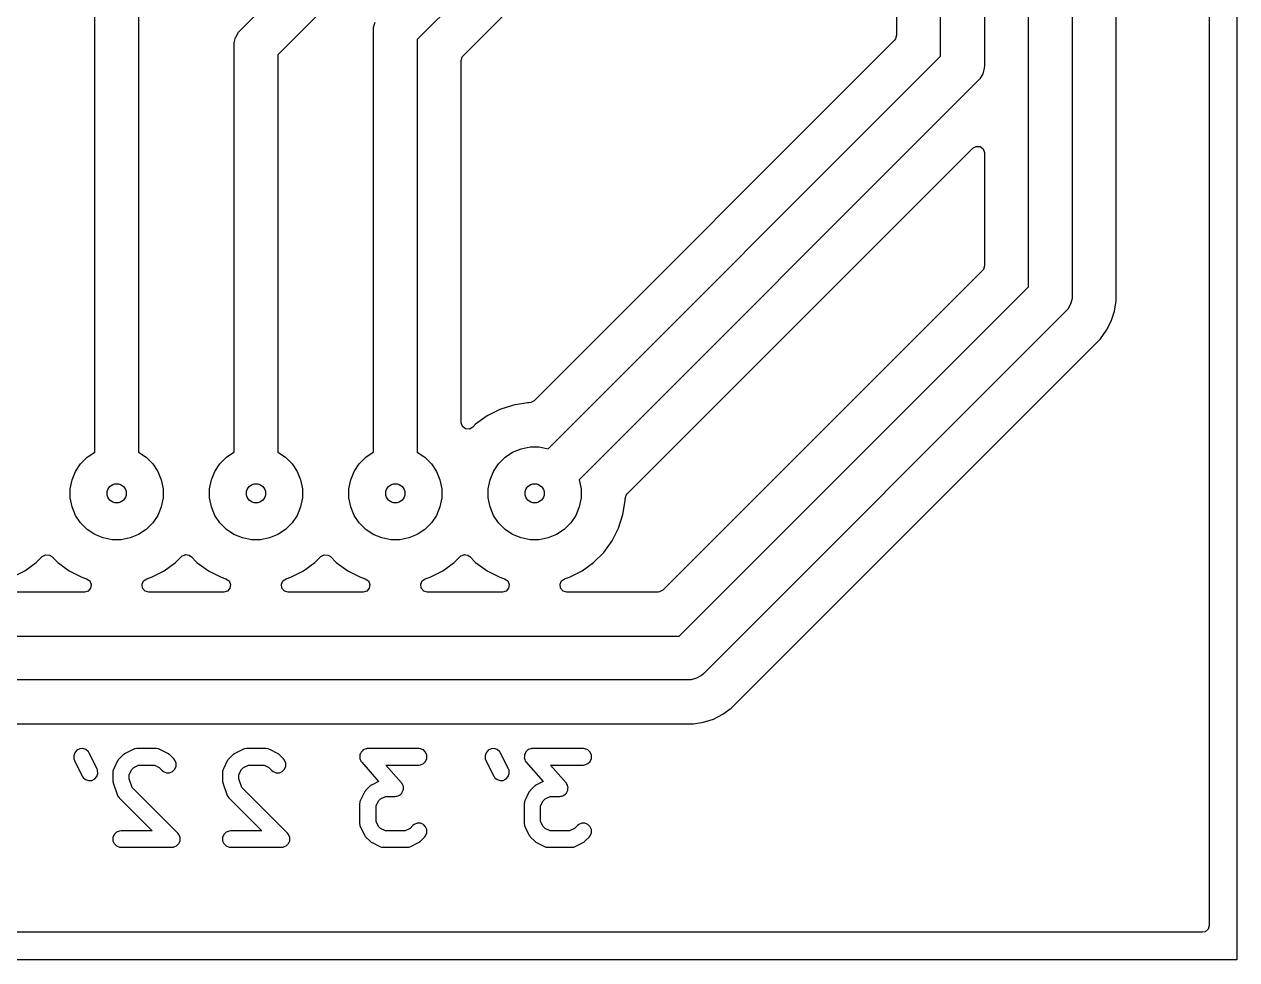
# Model space of a CAD drawing. Extents: x 194.5 to 243.5, y -106.5 to -66.5.
# Drawn here: x 221.4 to 243.5, y -106.5 to -89.45 of the extents above; entities that cross this region are included whole.
import ezdxf

# ---------------------------------------------------------------- set-up
doc = ezdxf.new("R2010")
doc.units = 0
doc.layers.add('BLACK', color=7, linetype='CONTINUOUS')

msp = doc.modelspace()

# ---------------------------------------------------------------- linework, layer by layer
at = {"layer": 'BLACK', "linetype": 'CONTINUOUS'}
for p, q in [((243.5, -66.5), (243.5, -106.5)), ((242.9995, -67.1245), (242.9995, -105.8755)), ((241.3015, -94.493486), (241.3015, -70.242357)), ((239.701, -94.233314), (239.701, -70.50253)), ((240.501, -70.336844), (240.501, -94.399)), ((238.9, -71), (238.9, -90.2)), ((238.1, -90.034314), (238.1, -71.379)), ((237.2995, -74.447192), (237.2995, -89.651374)), ((225.337157, -89.556107), (230.1, -84.793264)), ((233.322843, -84.965949), (228.56, -89.728792)), ((230.782843, -85.241793), (226.02, -90.004636)), ((222.68, -97.250082), (222.68, -87.29895)), ((223.48, -87.464636), (223.48, -97.250082)), ((229.396819, -90.024051), (231.660976, -87.759894)), ((227.76, -89.563106), (227.763422, -89.510896)), ((227.763422, -89.510896), (227.774541, -89.469398)), ((227.774541, -89.469398), (227.790448, -89.410032)), ((225.223422, -89.78674), (225.249159, -89.690686)), ((225.249159, -89.690686), (225.250448, -89.685876)), ((225.250448, -89.685876), (225.302659, -89.595445)), ((225.302659, -89.595445), (225.337157, -89.556107)), ((227.76, -97.250082), (227.76, -89.563106)), ((228.56, -89.728792), (228.56, -97.250082)), ((237.263181, -89.739055), (230.689055, -96.313181)), ((237.279815, -89.718413), (237.263181, -89.739055)), ((237.2995, -89.651374), (237.279815, -89.718413)), ((225.22, -89.83895), (225.223422, -89.78674)), ((225.22, -97.250082), (225.22, -89.83895)), ((226.02, -90.004636), (226.02, -97.250082)), ((229.3605, -90.111732), (229.380185, -90.044693)), ((229.3605, -96.705978), (229.3605, -90.111732)), ((229.380185, -90.044693), (229.396819, -90.024051)), ((230.947428, -97.186885), (238.1, -90.034314)), ((238.869552, -90.353074), (238.817341, -90.443505)), ((238.896578, -90.25221), (238.869552, -90.353074)), ((238.9, -90.2), (238.896578, -90.25221)), ((238.782843, -90.482843), (231.513114, -97.752571)), ((238.817341, -90.443505), (238.782843, -90.482843)), ((232.386819, -98.010944), (238.688819, -91.708944)), ((238.688819, -91.708944), (238.750142, -91.675459)), ((238.750142, -91.675459), (238.819834, -91.680443)), ((238.819834, -91.680443), (238.875767, -91.722315)), ((238.875767, -91.722315), (238.900184, -91.787779)), ((238.900184, -91.787779), (238.9005, -91.796625)), ((238.9005, -91.796625), (238.9005, -93.850374)), ((238.864181, -93.938055), (233.039055, -99.763181)), ((238.880815, -93.917413), (238.864181, -93.938055)), ((238.9005, -93.850374), (238.880815, -93.917413)), ((233.334314, -100.6), (239.701, -94.233314)), ((240.470552, -94.552074), (240.418341, -94.642505)), ((240.497578, -94.45121), (240.470552, -94.552074)), ((240.501, -94.399), (240.497578, -94.45121)), ((241.27194, -94.680118), (241.3015, -94.493486)), ((240.383843, -94.681843), (233.782843, -101.282843)), ((240.418341, -94.642505), (240.383843, -94.681843)), ((241.213547, -94.859832), (241.27194, -94.680118)), ((241.01669, -95.181073), (241.12776, -95.028199)), ((241.12776, -95.028199), (241.213547, -94.859832)), ((234.282074, -101.91569), (241.01669, -95.181073)), ((230.570098, -96.3495), (230.313506, -96.39014)), ((230.601374, -96.3495), (230.570098, -96.3495)), ((230.627732, -96.346666), (230.601374, -96.3495)), ((230.689055, -96.313181), (230.627732, -96.346666)), ((229.834945, -96.588368), (229.624774, -96.741066)), ((230.066423, -96.470422), (229.834945, -96.588368)), ((230.313506, -96.39014), (230.066423, -96.470422)), ((229.360816, -96.714824), (229.3605, -96.705978)), ((229.385233, -96.780288), (229.360816, -96.714824)), ((229.441166, -96.82216), (229.385233, -96.780288)), ((229.572181, -96.793659), (229.510858, -96.827144)), ((229.624768, -96.741071), (229.572181, -96.793659)), ((229.624774, -96.741066), (229.624768, -96.741071)), ((229.510858, -96.827144), (229.441166, -96.82216)), ((222.540766, -97.342941), (222.679313, -97.250367)), ((222.679313, -97.250367), (222.68, -97.250082)), ((223.48, -97.250082), (223.480687, -97.250367)), ((223.480687, -97.250367), (223.619234, -97.342941)), ((225.080766, -97.342941), (225.219313, -97.250367)), ((225.219313, -97.250367), (225.22, -97.250082)), ((226.02, -97.250082), (226.020687, -97.250367)), ((226.020687, -97.250367), (226.159234, -97.342941)), ((227.620766, -97.342941), (227.759313, -97.250367)), ((227.759313, -97.250367), (227.76, -97.250082)), ((228.56, -97.250082), (228.560687, -97.250367)), ((228.560687, -97.250367), (228.699234, -97.342941)), ((230.160766, -97.342941), (230.299313, -97.250367)), ((230.299313, -97.250367), (230.453258, -97.186601)), ((230.453258, -97.186601), (230.616685, -97.154093)), ((230.616685, -97.154093), (230.783315, -97.154093)), ((230.783315, -97.154093), (230.946742, -97.186601)), ((230.946742, -97.186601), (230.947428, -97.186885)), ((222.330367, -97.599313), (222.422941, -97.460766)), ((222.422941, -97.460766), (222.540766, -97.342941)), ((223.619234, -97.342941), (223.737059, -97.460766)), ((223.737059, -97.460766), (223.829633, -97.599313)), ((224.870367, -97.599313), (224.962941, -97.460766)), ((224.962941, -97.460766), (225.080766, -97.342941)), ((226.159234, -97.342941), (226.277059, -97.460766)), ((226.277059, -97.460766), (226.369633, -97.599313)), ((227.410367, -97.599313), (227.502941, -97.460766)), ((227.502941, -97.460766), (227.620766, -97.342941)), ((228.699234, -97.342941), (228.817059, -97.460766)), ((228.817059, -97.460766), (228.909633, -97.599313)), ((229.950367, -97.599313), (230.042941, -97.460766)), ((230.042941, -97.460766), (230.160766, -97.342941)), ((222.266601, -97.753258), (222.330367, -97.599313)), ((223.829633, -97.599313), (223.893399, -97.753258)), ((224.806601, -97.753258), (224.870367, -97.599313)), ((226.369633, -97.599313), (226.433399, -97.753258)), ((227.346601, -97.753258), (227.410367, -97.599313)), ((228.909633, -97.599313), (228.973399, -97.753258)), ((229.886601, -97.753258), (229.950367, -97.599313)), ((222.234093, -97.916685), (222.266601, -97.753258)), ((222.234093, -98.083315), (222.234093, -97.916685)), ((223.893399, -97.753258), (223.925907, -97.916685)), ((223.925907, -97.916685), (223.925907, -98.083315)), ((224.774093, -97.916685), (224.806601, -97.753258)), ((224.774093, -98.083315), (224.774093, -97.916685)), ((226.433399, -97.753258), (226.465907, -97.916685)), ((226.465907, -97.916685), (226.465907, -98.083315)), ((227.314093, -97.916685), (227.346601, -97.753258)), ((227.314093, -98.083315), (227.314093, -97.916685)), ((228.973399, -97.753258), (229.005907, -97.916685)), ((229.005907, -97.916685), (229.005907, -98.083315)), ((229.854093, -97.916685), (229.886601, -97.753258)), ((229.854093, -98.083315), (229.854093, -97.916685)), ((231.513114, -97.752571), (231.513399, -97.753258)), ((231.513399, -97.753258), (231.545907, -97.916685)), ((231.545907, -97.916685), (231.545907, -98.083315)), ((222.266601, -98.246742), (222.234093, -98.083315)), ((223.925907, -98.083315), (223.893399, -98.246742)), ((224.806601, -98.246742), (224.774093, -98.083315)), ((226.465907, -98.083315), (226.433399, -98.246742)), ((227.346601, -98.246742), (227.314093, -98.083315)), ((229.005907, -98.083315), (228.973399, -98.246742)), ((229.886601, -98.246742), (229.854093, -98.083315)), ((231.545907, -98.083315), (231.513399, -98.246742)), ((232.332539, -98.243298), (232.3505, -98.129902)), ((232.3505, -98.098625), (232.370185, -98.031586)), ((232.3505, -98.129902), (232.3505, -98.098625)), ((232.370185, -98.031586), (232.386819, -98.010944)), ((222.330367, -98.400687), (222.266601, -98.246742)), ((223.893399, -98.246742), (223.829633, -98.400687)), ((224.870367, -98.400687), (224.806601, -98.246742)), ((226.433399, -98.246742), (226.369633, -98.400687)), ((227.410367, -98.400687), (227.346601, -98.246742)), ((228.973399, -98.246742), (228.909633, -98.400687)), ((229.950367, -98.400687), (229.886601, -98.246742)), ((231.513399, -98.246742), (231.449633, -98.400687)), ((232.30986, -98.386493), (232.332539, -98.243298)), ((222.422941, -98.539234), (222.330367, -98.400687)), ((222.540766, -98.657059), (222.422941, -98.539234)), ((223.737059, -98.539234), (223.619234, -98.657059)), ((223.829633, -98.400687), (223.737059, -98.539234)), ((224.962941, -98.539234), (224.870367, -98.400687)), ((225.080766, -98.657059), (224.962941, -98.539234)), ((226.277059, -98.539234), (226.159234, -98.657059)), ((226.369633, -98.400687), (226.277059, -98.539234)), ((227.502941, -98.539234), (227.410367, -98.400687)), ((227.620766, -98.657059), (227.502941, -98.539234)), ((228.817059, -98.539234), (228.699234, -98.657059)), ((228.909633, -98.400687), (228.817059, -98.539234)), ((230.042941, -98.539234), (229.950367, -98.400687)), ((230.160766, -98.657059), (230.042941, -98.539234)), ((231.357059, -98.539234), (231.239234, -98.657059)), ((231.449633, -98.400687), (231.357059, -98.539234)), ((232.229579, -98.633572), (232.30986, -98.386493)), ((222.679313, -98.749633), (222.540766, -98.657059)), ((222.833258, -98.813399), (222.679313, -98.749633)), ((223.480687, -98.749633), (223.326742, -98.813399)), ((223.619234, -98.657059), (223.480687, -98.749633)), ((225.219313, -98.749633), (225.080766, -98.657059)), ((225.373258, -98.813399), (225.219313, -98.749633)), ((226.020687, -98.749633), (225.866742, -98.813399)), ((226.159234, -98.657059), (226.020687, -98.749633)), ((227.759313, -98.749633), (227.620766, -98.657059)), ((227.913258, -98.813399), (227.759313, -98.749633)), ((228.560687, -98.749633), (228.406742, -98.813399)), ((228.699234, -98.657059), (228.560687, -98.749633)), ((230.299313, -98.749633), (230.160766, -98.657059)), ((230.453258, -98.813399), (230.299313, -98.749633)), ((231.100687, -98.749633), (230.946742, -98.813399)), ((231.239234, -98.657059), (231.100687, -98.749633)), ((232.111634, -98.865051), (232.229579, -98.633572)), ((222.996685, -98.845907), (222.833258, -98.813399)), ((223.163315, -98.845907), (222.996685, -98.845907)), ((223.326742, -98.813399), (223.163315, -98.845907)), ((225.536685, -98.845907), (225.373258, -98.813399)), ((225.703315, -98.845907), (225.536685, -98.845907)), ((225.866742, -98.813399), (225.703315, -98.845907)), ((228.076685, -98.845907), (227.913258, -98.813399)), ((228.243315, -98.845907), (228.076685, -98.845907)), ((228.406742, -98.813399), (228.243315, -98.845907)), ((230.616685, -98.845907), (230.453258, -98.813399)), ((230.783315, -98.845907), (230.616685, -98.845907)), ((230.946742, -98.813399), (230.783315, -98.845907)), ((231.958931, -99.075229), (232.111634, -98.865051)), ((221.615229, -99.258931), (221.722319, -99.151841)), ((221.722319, -99.151841), (221.783642, -99.118356)), ((221.783642, -99.118356), (221.853334, -99.12334)), ((221.853334, -99.12334), (221.897681, -99.151841)), ((221.897681, -99.151841), (222.004771, -99.258931)), ((224.155229, -99.258931), (224.262319, -99.151841)), ((224.262319, -99.151841), (224.270264, -99.147502)), ((224.270264, -99.147502), (224.27569, -99.140255)), ((224.27569, -99.140255), (224.300449, -99.13102)), ((224.300449, -99.13102), (224.323642, -99.118356)), ((224.323642, -99.118356), (224.332671, -99.119001)), ((224.332671, -99.119001), (224.341154, -99.115838)), ((224.341154, -99.115838), (224.366974, -99.121454)), ((224.366974, -99.121454), (224.393334, -99.12334)), ((224.393334, -99.12334), (224.402387, -99.129158)), ((224.402387, -99.129158), (224.409427, -99.13069)), ((224.409427, -99.13069), (224.437681, -99.151841)), ((224.437681, -99.151841), (224.544771, -99.258931)), ((226.695229, -99.258931), (226.802319, -99.151841)), ((226.802319, -99.151841), (226.863642, -99.118356)), ((226.863642, -99.118356), (226.933334, -99.12334)), ((226.933334, -99.12334), (226.977681, -99.151841)), ((226.977681, -99.151841), (227.084771, -99.258931)), ((229.235229, -99.258931), (229.342319, -99.151841)), ((229.342319, -99.151841), (229.350264, -99.147502)), ((229.350264, -99.147502), (229.35569, -99.140255)), ((229.35569, -99.140255), (229.380449, -99.13102)), ((229.380449, -99.13102), (229.403642, -99.118356)), ((229.403642, -99.118356), (229.412671, -99.119001)), ((229.412671, -99.119001), (229.421154, -99.115838)), ((229.421154, -99.115838), (229.446974, -99.121454)), ((229.446974, -99.121454), (229.473334, -99.12334)), ((229.473334, -99.12334), (229.482387, -99.129158)), ((229.482387, -99.129158), (229.489427, -99.13069)), ((229.489427, -99.13069), (229.517681, -99.151841)), ((229.517681, -99.151841), (229.624771, -99.258931)), ((231.775229, -99.258931), (231.958931, -99.075229)), ((221.173572, -99.529579), (221.405051, -99.411634)), ((221.405051, -99.411634), (221.615229, -99.258931)), ((222.004771, -99.258931), (222.214949, -99.411634)), ((222.214949, -99.411634), (222.348761, -99.479815)), ((223.713572, -99.529579), (223.945051, -99.411634)), ((223.945051, -99.411634), (224.155229, -99.258931)), ((224.544771, -99.258931), (224.754949, -99.411634)), ((224.754949, -99.411634), (224.888761, -99.479815)), ((226.253572, -99.529579), (226.485051, -99.411634)), ((226.485051, -99.411634), (226.695229, -99.258931)), ((227.084771, -99.258931), (227.294949, -99.411634)), ((227.294949, -99.411634), (227.428761, -99.479815)), ((228.793572, -99.529579), (229.025051, -99.411634)), ((229.025051, -99.411634), (229.235229, -99.258931)), ((229.624771, -99.258931), (229.834949, -99.411634)), ((229.834949, -99.411634), (229.968761, -99.479815)), ((231.333572, -99.529579), (231.565051, -99.411634)), ((231.565051, -99.411634), (231.775229, -99.258931)), ((222.348761, -99.479815), (222.446423, -99.529577)), ((222.446423, -99.529577), (222.446425, -99.529577)), ((222.446425, -99.529577), (222.446428, -99.529579)), ((222.446428, -99.529579), (222.532573, -99.557569)), ((222.532573, -99.557569), (222.590248, -99.597007)), ((222.590248, -99.597007), (222.617446, -99.661366)), ((222.617446, -99.661366), (222.605531, -99.730212)), ((223.543008, -99.657853), (223.572033, -99.594297)), ((223.552952, -99.727011), (223.543008, -99.657853)), ((223.572033, -99.594297), (223.627426, -99.557569)), ((223.627426, -99.557569), (223.713572, -99.529579)), ((224.888761, -99.479815), (224.986423, -99.529577)), ((224.986423, -99.529577), (224.986425, -99.529577)), ((224.986425, -99.529577), (224.986428, -99.529579)), ((224.986428, -99.529579), (225.072573, -99.557569)), ((225.072573, -99.557569), (225.130248, -99.597007)), ((225.130248, -99.597007), (225.157446, -99.661366)), ((225.157446, -99.661366), (225.145531, -99.730212)), ((226.083008, -99.657853), (226.112033, -99.594297)), ((226.092952, -99.727011), (226.083008, -99.657853)), ((226.112033, -99.594297), (226.167426, -99.557569)), ((226.167426, -99.557569), (226.253572, -99.529579)), ((227.428761, -99.479815), (227.526423, -99.529577)), ((227.526423, -99.529577), (227.526425, -99.529577)), ((227.526425, -99.529577), (227.526428, -99.529579)), ((227.526428, -99.529579), (227.612573, -99.557569)), ((227.612573, -99.557569), (227.670248, -99.597007)), ((227.670248, -99.597007), (227.697446, -99.661366)), ((227.697446, -99.661366), (227.685531, -99.730212)), ((228.623008, -99.657853), (228.652033, -99.594297)), ((228.632952, -99.727011), (228.623008, -99.657853)), ((228.652033, -99.594297), (228.707426, -99.557569)), ((228.707426, -99.557569), (228.793572, -99.529579)), ((229.968761, -99.479815), (230.066423, -99.529577)), ((230.066423, -99.529577), (230.066425, -99.529577)), ((230.066425, -99.529577), (230.066428, -99.529579)), ((230.066428, -99.529579), (230.152573, -99.557569)), ((230.152573, -99.557569), (230.210248, -99.597007)), ((230.210248, -99.597007), (230.237446, -99.661366)), ((230.237446, -99.661366), (230.225531, -99.730212)), ((231.163008, -99.657853), (231.192033, -99.594297)), ((231.172952, -99.727011), (231.163008, -99.657853)), ((231.192033, -99.594297), (231.247426, -99.557569)), ((231.247426, -99.557569), (231.333572, -99.529579)), ((222.494254, -99.7995), (221.125746, -99.7995)), ((222.558287, -99.781688), (222.494254, -99.7995)), ((222.605531, -99.730212), (222.558287, -99.781688)), ((223.598707, -99.779815), (223.552952, -99.727011)), ((223.665746, -99.7995), (223.598707, -99.779815)), ((225.034254, -99.7995), (223.665746, -99.7995)), ((225.098287, -99.781688), (225.034254, -99.7995)), ((225.145531, -99.730212), (225.098287, -99.781688)), ((226.138707, -99.779815), (226.092952, -99.727011)), ((226.205746, -99.7995), (226.138707, -99.779815)), ((227.574254, -99.7995), (226.205746, -99.7995)), ((227.638287, -99.781688), (227.574254, -99.7995)), ((227.685531, -99.730212), (227.638287, -99.781688)), ((228.678707, -99.779815), (228.632952, -99.727011)), ((228.745746, -99.7995), (228.678707, -99.779815)), ((230.114254, -99.7995), (228.745746, -99.7995)), ((230.178287, -99.781688), (230.114254, -99.7995)), ((230.225531, -99.730212), (230.178287, -99.781688)), ((231.218707, -99.779815), (231.172952, -99.727011)), ((231.285746, -99.7995), (231.218707, -99.779815)), ((232.951374, -99.7995), (231.285746, -99.7995)), ((232.977732, -99.796666), (232.951374, -99.7995)), ((233.039055, -99.763181), (232.977732, -99.796666)), ((219.963604, -100.6), (233.334314, -100.6)), ((233.5, -101.4), (219.797919, -101.4)), ((233.55221, -101.396578), (233.5, -101.4)), ((233.653074, -101.369552), (233.55221, -101.396578)), ((233.743505, -101.317341), (233.653074, -101.369552)), ((233.782843, -101.282843), (233.743505, -101.317341)), ((233.781118, -102.17094), (233.960832, -102.112547)), ((233.960832, -102.112547), (234.129199, -102.02676)), ((234.129199, -102.02676), (234.282074, -101.91569)), ((219.703438, -102.2005), (233.594486, -102.2005)), ((233.594486, -102.2005), (233.781118, -102.17094)), ((222.315175, -102.726544), (222.296667, -102.782066)), ((222.296667, -102.782066), (222.300815, -102.840447)), ((222.353521, -102.682329), (222.315175, -102.726544)), ((222.40587, -102.656154), (222.353521, -102.682329)), ((222.464251, -102.652006), (222.40587, -102.656154)), ((222.519773, -102.670514), (222.464251, -102.652006)), ((222.563988, -102.70886), (222.519773, -102.670514)), ((222.579653, -102.733746), (222.563988, -102.70886)), ((222.72251, -103.01946), (222.579653, -102.733746)), ((223.196567, -102.76619), (223.125138, -102.837618)), ((223.208067, -102.756751), (223.196567, -102.76619)), ((223.210664, -102.753758), (223.208067, -102.756751)), ((223.215176, -102.750917), (223.210664, -102.753758)), ((223.219297, -102.747536), (223.215176, -102.750917)), ((223.222956, -102.74602), (223.219297, -102.747536)), ((223.23555, -102.738093), (223.222956, -102.74602)), ((223.378406, -102.666664), (223.23555, -102.738093)), ((223.40587, -102.656155), (223.378406, -102.666664)), ((223.411244, -102.655773), (223.40587, -102.656155)), ((223.416225, -102.65371), (223.411244, -102.655773)), ((223.445489, -102.650828), (223.416225, -102.65371)), ((223.802632, -102.650828), (223.445489, -102.650828)), ((223.831896, -102.65371), (223.802632, -102.650828)), ((223.836876, -102.655773), (223.831896, -102.65371)), ((223.842251, -102.656155), (223.836876, -102.655773)), ((223.869714, -102.666664), (223.842251, -102.656155)), ((224.012571, -102.738093), (223.869714, -102.666664)), ((224.025164, -102.74602), (224.012571, -102.738093)), ((224.028824, -102.747536), (224.025164, -102.74602)), ((224.032943, -102.750917), (224.028824, -102.747536)), ((224.037457, -102.753758), (224.032943, -102.750917)), ((224.040053, -102.756751), (224.037457, -102.753758)), ((224.051555, -102.766191), (224.040053, -102.756751)), ((224.122983, -102.837619), (224.051555, -102.766191)), ((225.196567, -102.76619), (225.125138, -102.837618)), ((225.208067, -102.756751), (225.196567, -102.76619)), ((225.210664, -102.753758), (225.208067, -102.756751)), ((225.215176, -102.750917), (225.210664, -102.753758)), ((225.219297, -102.747536), (225.215176, -102.750917)), ((225.222956, -102.74602), (225.219297, -102.747536)), ((225.23555, -102.738093), (225.222956, -102.74602)), ((225.378406, -102.666664), (225.23555, -102.738093)), ((225.40587, -102.656155), (225.378406, -102.666664)), ((225.411244, -102.655773), (225.40587, -102.656155)), ((225.416225, -102.65371), (225.411244, -102.655773)), ((225.445489, -102.650828), (225.416225, -102.65371)), ((225.802632, -102.650828), (225.445489, -102.650828)), ((225.831896, -102.65371), (225.802632, -102.650828)), ((225.836876, -102.655773), (225.831896, -102.65371)), ((225.842251, -102.656155), (225.836876, -102.655773)), ((225.869714, -102.666664), (225.842251, -102.656155)), ((226.012571, -102.738093), (225.869714, -102.666664)), ((226.025164, -102.74602), (226.012571, -102.738093)), ((226.028824, -102.747536), (226.025164, -102.74602)), ((226.032943, -102.750917), (226.028824, -102.747536)), ((226.037457, -102.753758), (226.032943, -102.750917)), ((226.040053, -102.756751), (226.037457, -102.753758)), ((226.051555, -102.766191), (226.040053, -102.756751)), ((226.122983, -102.837619), (226.051555, -102.766191)), ((227.514592, -102.766888), (227.512656, -102.771564)), ((227.512656, -102.771564), (227.512656, -102.79593)), ((227.514929, -102.761844), (227.514592, -102.766888)), ((227.525727, -102.740008), (227.514929, -102.761844)), ((227.535054, -102.717492), (227.525727, -102.740008)), ((227.53863, -102.713915), (227.535054, -102.717492)), ((227.540873, -102.709381), (227.53863, -102.713915)), ((227.559208, -102.693337), (227.540873, -102.709381)), ((227.576438, -102.676108), (227.559208, -102.693337)), ((227.581112, -102.674171), (227.576438, -102.676108)), ((227.58492, -102.67084), (227.581112, -102.674171)), ((227.608001, -102.663033), (227.58492, -102.67084)), ((227.63051, -102.65371), (227.608001, -102.663033)), ((227.637647, -102.653007), (227.63051, -102.65371)), ((227.640362, -102.652089), (227.637647, -102.653007)), ((227.644301, -102.652351), (227.640362, -102.652089)), ((227.659774, -102.650828), (227.644301, -102.652351)), ((228.588346, -102.650828), (227.659774, -102.650828)), ((228.61761, -102.65371), (228.588346, -102.650828)), ((228.671682, -102.676108), (228.61761, -102.65371)), ((228.713066, -102.717492), (228.671682, -102.676108)), ((228.735464, -102.771564), (228.713066, -102.717492)), ((228.735464, -102.830092), (228.735464, -102.771564)), ((229.815175, -102.726544), (229.796667, -102.782066)), ((229.796667, -102.782066), (229.800815, -102.840447)), ((229.853521, -102.682329), (229.815175, -102.726544)), ((229.90587, -102.656154), (229.853521, -102.682329)), ((229.964251, -102.652006), (229.90587, -102.656154)), ((230.019773, -102.670514), (229.964251, -102.652006)), ((230.063988, -102.70886), (230.019773, -102.670514)), ((230.079653, -102.733746), (230.063988, -102.70886)), ((230.22251, -103.01946), (230.079653, -102.733746)), ((230.514592, -102.766888), (230.512656, -102.771564)), ((230.512656, -102.771564), (230.512656, -102.79593)), ((230.514929, -102.761844), (230.514592, -102.766888)), ((230.525727, -102.740008), (230.514929, -102.761844)), ((230.535054, -102.717492), (230.525727, -102.740008)), ((230.53863, -102.713915), (230.535054, -102.717492)), ((230.540873, -102.709381), (230.53863, -102.713915)), ((230.559208, -102.693337), (230.540873, -102.709381)), ((230.576438, -102.676108), (230.559208, -102.693337)), ((230.581112, -102.674171), (230.576438, -102.676108)), ((230.58492, -102.67084), (230.581112, -102.674171)), ((230.608001, -102.663033), (230.58492, -102.67084)), ((230.63051, -102.65371), (230.608001, -102.663033)), ((230.637647, -102.653007), (230.63051, -102.65371)), ((230.640362, -102.652089), (230.637647, -102.653007)), ((230.644301, -102.652351), (230.640362, -102.652089)), ((230.659774, -102.650828), (230.644301, -102.652351)), ((231.588346, -102.650828), (230.659774, -102.650828)), ((231.61761, -102.65371), (231.588346, -102.650828)), ((231.671682, -102.676108), (231.61761, -102.65371)), ((231.713066, -102.717492), (231.671682, -102.676108)), ((231.735464, -102.771564), (231.713066, -102.717492)), ((231.735464, -102.830092), (231.735464, -102.771564)), ((222.300815, -102.840447), (222.311325, -102.86791)), ((222.311325, -102.86791), (222.454182, -103.153624)), ((223.097039, -102.876603), (223.02561, -103.01946)), ((223.104967, -102.864007), (223.097039, -102.876603)), ((223.106483, -102.860349), (223.104967, -102.864007)), ((223.109862, -102.856231), (223.106483, -102.860349)), ((223.112704, -102.851717), (223.109862, -102.856231)), ((223.115698, -102.84912), (223.112704, -102.851717)), ((223.125138, -102.837618), (223.115698, -102.84912)), ((223.354481, -103.032538), (223.391485, -102.995535)), ((223.391485, -102.995535), (223.480899, -102.950828)), ((223.480899, -102.950828), (223.767222, -102.950828)), ((223.767222, -102.950828), (223.856635, -102.995535)), ((223.856635, -102.995535), (223.910851, -103.049751)), ((224.141638, -102.860349), (224.122983, -102.837619)), ((224.164034, -102.914422), (224.141638, -102.860349)), ((224.141638, -103.02702), (224.164034, -102.972948)), ((224.164034, -102.972948), (224.164034, -102.914422)), ((225.097039, -102.876603), (225.02561, -103.01946)), ((225.104967, -102.864007), (225.097039, -102.876603)), ((225.106483, -102.860349), (225.104967, -102.864007)), ((225.109862, -102.856231), (225.106483, -102.860349)), ((225.112704, -102.851717), (225.109862, -102.856231)), ((225.115698, -102.84912), (225.112704, -102.851717)), ((225.125138, -102.837618), (225.115698, -102.84912)), ((225.354481, -103.032538), (225.391485, -102.995535)), ((225.391485, -102.995535), (225.480899, -102.950828)), ((225.480899, -102.950828), (225.767222, -102.950828)), ((225.767222, -102.950828), (225.856635, -102.995535)), ((225.856635, -102.995535), (225.910851, -103.049751)), ((226.141638, -102.860349), (226.122983, -102.837619)), ((226.164034, -102.914422), (226.141638, -102.860349)), ((226.141638, -103.02702), (226.164034, -102.972948)), ((226.164034, -102.972948), (226.164034, -102.914422)), ((227.512656, -102.79593), (227.511035, -102.82024)), ((227.511035, -102.82024), (227.512656, -102.825032)), ((227.512656, -102.825032), (227.512656, -102.830092)), ((227.512656, -102.830092), (227.521979, -102.8526)), ((227.521979, -102.8526), (227.529786, -102.875682)), ((227.529786, -102.875682), (227.533957, -102.881518)), ((227.533957, -102.881518), (227.535054, -102.884164)), ((227.535054, -102.884164), (227.537843, -102.886953)), ((227.537843, -102.886953), (227.546887, -102.899604)), ((227.546887, -102.899604), (227.853821, -103.250386)), ((228.27266, -103.273481), (227.990339, -102.950828)), ((227.990339, -102.950828), (228.588346, -102.950828)), ((228.588346, -102.950828), (228.61761, -102.947946)), ((228.61761, -102.947946), (228.671682, -102.925548)), ((228.671682, -102.925548), (228.713066, -102.884164)), ((228.713066, -102.884164), (228.735464, -102.830092)), ((229.800815, -102.840447), (229.811325, -102.86791)), ((229.811325, -102.86791), (229.954182, -103.153624)), ((230.512656, -102.79593), (230.511035, -102.82024)), ((230.511035, -102.82024), (230.512656, -102.825032)), ((230.512656, -102.825032), (230.512656, -102.830092)), ((230.512656, -102.830092), (230.521979, -102.8526)), ((230.521979, -102.8526), (230.529786, -102.875682)), ((230.529786, -102.875682), (230.533957, -102.881518)), ((230.533957, -102.881518), (230.535054, -102.884164)), ((230.535054, -102.884164), (230.537843, -102.886953)), ((230.537843, -102.886953), (230.546887, -102.899604)), ((230.546887, -102.899604), (230.853821, -103.250386)), ((231.27266, -103.273481), (230.990339, -102.950828)), ((230.990339, -102.950828), (231.588346, -102.950828)), ((231.588346, -102.950828), (231.61761, -102.947946)), ((231.61761, -102.947946), (231.671682, -102.925548)), ((231.671682, -102.925548), (231.713066, -102.884164)), ((231.713066, -102.884164), (231.735464, -102.830092)), ((222.454182, -103.153624), (222.469847, -103.17851)), ((222.469847, -103.17851), (222.514062, -103.216856)), ((222.514062, -103.216856), (222.569585, -103.235364)), ((222.627965, -103.231216), (222.680314, -103.205041)), ((222.680314, -103.205041), (222.71866, -103.160826)), ((222.71866, -103.160826), (222.737168, -103.105304)), ((222.73302, -103.046923), (222.72251, -103.01946)), ((222.737168, -103.105304), (222.73302, -103.046923)), ((223.012656, -103.057278), (223.009774, -103.086542)), ((223.009774, -103.086542), (223.009774, -103.2294)), ((223.014719, -103.052297), (223.012656, -103.057278)), ((223.015101, -103.046923), (223.014719, -103.052297)), ((223.02561, -103.01946), (223.015101, -103.046923)), ((223.309774, -103.121952), (223.354481, -103.032538)), ((223.309774, -103.205058), (223.309774, -103.121952)), ((223.362307, -103.362657), (223.309774, -103.205058)), ((223.910851, -103.049751), (223.933581, -103.068406)), ((223.933581, -103.068406), (223.987654, -103.090802)), ((223.987654, -103.090802), (224.04618, -103.090802)), ((224.04618, -103.090802), (224.100252, -103.068406)), ((224.100252, -103.068406), (224.141638, -103.02702)), ((225.012656, -103.057278), (225.009774, -103.086542)), ((225.009774, -103.086542), (225.009774, -103.2294)), ((225.014719, -103.052297), (225.012656, -103.057278)), ((225.015101, -103.046923), (225.014719, -103.052297)), ((225.02561, -103.01946), (225.015101, -103.046923)), ((225.309774, -103.121952), (225.354481, -103.032538)), ((225.309774, -103.205058), (225.309774, -103.121952)), ((225.362307, -103.362657), (225.309774, -103.205058)), ((225.910851, -103.049751), (225.933581, -103.068406)), ((225.933581, -103.068406), (225.987654, -103.090802)), ((225.987654, -103.090802), (226.04618, -103.090802)), ((226.04618, -103.090802), (226.100252, -103.068406)), ((226.100252, -103.068406), (226.141638, -103.02702)), ((229.954182, -103.153624), (229.969847, -103.17851)), ((229.969847, -103.17851), (230.014062, -103.216856)), ((230.014062, -103.216856), (230.069585, -103.235364)), ((230.127965, -103.231216), (230.180314, -103.205041)), ((230.180314, -103.205041), (230.21866, -103.160826)), ((230.21866, -103.160826), (230.237168, -103.105304)), ((230.23302, -103.046923), (230.22251, -103.01946)), ((230.237168, -103.105304), (230.23302, -103.046923)), ((222.569585, -103.235364), (222.627965, -103.231216)), ((223.009774, -103.2294), (223.011232, -103.244211)), ((223.011232, -103.244211), (223.010952, -103.248161)), ((223.010952, -103.248161), (223.012133, -103.253355)), ((223.012133, -103.253355), (223.012656, -103.258664)), ((223.012656, -103.258664), (223.014172, -103.262325)), ((223.014172, -103.262325), (223.017472, -103.276835)), ((223.017472, -103.276835), (223.088901, -103.491119)), ((224.194412, -104.194762), (223.362307, -103.362657)), ((225.009774, -103.2294), (225.011232, -103.244211)), ((225.011232, -103.244211), (225.010952, -103.248161)), ((225.010952, -103.248161), (225.012133, -103.253355)), ((225.012133, -103.253355), (225.012656, -103.258664)), ((225.012656, -103.258664), (225.014172, -103.262325)), ((225.014172, -103.262325), (225.017472, -103.276835)), ((225.017472, -103.276835), (225.088901, -103.491119)), ((226.194412, -104.194762), (225.362307, -103.362657)), ((227.597039, -103.448032), (227.52561, -103.590889)), ((227.604966, -103.435438), (227.597039, -103.448032)), ((227.606482, -103.431779), (227.604966, -103.435438)), ((227.609863, -103.427659), (227.606482, -103.431779)), ((227.612704, -103.423146), (227.609863, -103.427659)), ((227.615697, -103.420549), (227.612704, -103.423146)), ((227.625137, -103.409048), (227.615697, -103.420549)), ((227.696566, -103.337619), (227.625137, -103.409048)), ((227.70807, -103.328177), (227.696566, -103.337619)), ((227.710665, -103.325186), (227.70807, -103.328177)), ((227.715174, -103.322347), (227.710665, -103.325186)), ((227.719297, -103.318964), (227.715174, -103.322347)), ((227.722958, -103.317447), (227.719297, -103.318964)), ((227.73555, -103.309521), (227.722958, -103.317447)), ((227.853821, -103.250386), (227.73555, -103.309521)), ((228.281703, -103.28613), (228.27266, -103.273481)), ((228.284494, -103.288921), (228.281703, -103.28613)), ((228.285589, -103.291565), (228.284494, -103.288921)), ((228.284494, -103.455593), (228.29382, -103.433076)), ((228.289762, -103.297402), (228.285589, -103.291565)), ((228.297567, -103.320481), (228.289762, -103.297402)), ((228.29382, -103.433076), (228.304619, -103.411241)), ((228.306892, -103.342993), (228.297567, -103.320481)), ((228.304619, -103.411241), (228.304955, -103.406196)), ((228.304955, -103.406196), (228.306892, -103.401521)), ((228.306892, -103.348054), (228.306892, -103.342993)), ((228.308512, -103.352845), (228.306892, -103.348054)), ((228.306892, -103.377145), (228.308512, -103.352845)), ((228.306892, -103.401521), (228.306892, -103.377145)), ((230.069585, -103.235364), (230.127965, -103.231216)), ((230.597039, -103.448032), (230.52561, -103.590889)), ((230.604966, -103.435438), (230.597039, -103.448032)), ((230.606482, -103.431779), (230.604966, -103.435438)), ((230.609863, -103.427659), (230.606482, -103.431779)), ((230.612704, -103.423146), (230.609863, -103.427659)), ((230.615697, -103.420549), (230.612704, -103.423146)), ((230.625137, -103.409048), (230.615697, -103.420549)), ((230.696566, -103.337619), (230.625137, -103.409048)), ((230.70807, -103.328177), (230.696566, -103.337619)), ((230.710665, -103.325186), (230.70807, -103.328177)), ((230.715174, -103.322347), (230.710665, -103.325186)), ((230.719297, -103.318964), (230.715174, -103.322347)), ((230.722958, -103.317447), (230.719297, -103.318964)), ((230.73555, -103.309521), (230.722958, -103.317447)), ((230.853821, -103.250386), (230.73555, -103.309521)), ((231.281703, -103.28613), (231.27266, -103.273481)), ((231.284494, -103.288921), (231.281703, -103.28613)), ((231.285589, -103.291565), (231.284494, -103.288921)), ((231.284494, -103.455593), (231.29382, -103.433076)), ((231.289762, -103.297402), (231.285589, -103.291565)), ((231.297567, -103.320481), (231.289762, -103.297402)), ((231.29382, -103.433076), (231.304619, -103.411241)), ((231.306892, -103.342993), (231.297567, -103.320481)), ((231.304619, -103.411241), (231.304955, -103.406196)), ((231.304955, -103.406196), (231.306892, -103.401521)), ((231.306892, -103.348054), (231.306892, -103.342993)), ((231.308512, -103.352845), (231.306892, -103.348054)), ((231.306892, -103.377145), (231.308512, -103.352845)), ((231.306892, -103.401521), (231.306892, -103.377145)), ((223.088901, -103.491119), (223.100889, -103.51797)), ((223.100889, -103.51797), (223.104419, -103.52204)), ((223.104419, -103.52204), (223.106482, -103.52702)), ((223.106482, -103.52702), (223.125137, -103.549751)), ((223.125137, -103.549751), (223.726214, -104.150828)), ((225.088901, -103.491119), (225.100889, -103.51797)), ((225.100889, -103.51797), (225.104419, -103.52204)), ((225.104419, -103.52204), (225.106482, -103.52702)), ((225.106482, -103.52702), (225.125137, -103.549751)), ((225.125137, -103.549751), (225.726214, -104.150828)), ((227.512656, -103.628707), (227.509774, -103.657971)), ((227.509774, -103.657971), (227.509774, -104.015114)), ((227.514719, -103.623726), (227.512656, -103.628707)), ((227.515101, -103.618352), (227.514719, -103.623726)), ((227.52561, -103.590889), (227.515101, -103.618352)), ((227.809774, -103.693381), (227.854481, -103.603967)), ((227.854481, -103.603967), (227.891485, -103.566963)), ((227.891485, -103.566963), (227.980899, -103.522257)), ((227.980899, -103.522257), (228.159774, -103.522257)), ((228.159774, -103.522257), (228.175251, -103.520732)), ((228.175251, -103.520732), (228.179186, -103.520995)), ((228.179186, -103.520995), (228.181896, -103.520078)), ((228.181896, -103.520078), (228.189038, -103.519375)), ((228.189038, -103.519375), (228.211552, -103.510048)), ((228.211552, -103.510048), (228.234628, -103.502245)), ((228.234628, -103.502245), (228.238435, -103.498913)), ((228.238435, -103.498913), (228.24311, -103.496977)), ((228.24311, -103.496977), (228.260339, -103.479747)), ((228.260339, -103.479747), (228.278675, -103.463704)), ((228.278675, -103.463704), (228.280917, -103.459169)), ((228.280917, -103.459169), (228.284494, -103.455593)), ((230.512656, -103.628707), (230.509774, -103.657971)), ((230.509774, -103.657971), (230.509774, -104.015114)), ((230.514719, -103.623726), (230.512656, -103.628707)), ((230.515101, -103.618352), (230.514719, -103.623726)), ((230.52561, -103.590889), (230.515101, -103.618352)), ((230.809774, -103.693381), (230.854481, -103.603967)), ((230.854481, -103.603967), (230.891485, -103.566963)), ((230.891485, -103.566963), (230.980899, -103.522257)), ((230.980899, -103.522257), (231.159774, -103.522257)), ((231.159774, -103.522257), (231.175251, -103.520732)), ((231.175251, -103.520732), (231.179186, -103.520995)), ((231.179186, -103.520995), (231.181896, -103.520078)), ((231.181896, -103.520078), (231.189038, -103.519375)), ((231.189038, -103.519375), (231.211552, -103.510048)), ((231.211552, -103.510048), (231.234628, -103.502245)), ((231.234628, -103.502245), (231.238435, -103.498913)), ((231.238435, -103.498913), (231.24311, -103.496977)), ((231.24311, -103.496977), (231.260339, -103.479747)), ((231.260339, -103.479747), (231.278675, -103.463704)), ((231.278675, -103.463704), (231.280917, -103.459169)), ((231.280917, -103.459169), (231.284494, -103.455593)), ((227.809774, -103.979703), (227.809774, -103.693381)), ((230.809774, -103.979703), (230.809774, -103.693381)), ((227.509774, -104.015114), (227.512656, -104.044378)), ((227.512656, -104.044378), (227.514719, -104.049358)), ((227.514719, -104.049358), (227.515101, -104.054733)), ((227.515101, -104.054733), (227.52561, -104.082196)), ((227.52561, -104.082196), (227.597039, -104.225053)), ((227.854481, -104.069117), (227.809774, -103.979703)), ((227.891485, -104.106121), (227.854481, -104.069117)), ((227.980899, -104.150828), (227.891485, -104.106121)), ((228.428062, -104.106122), (228.33865, -104.150828)), ((228.48228, -104.051905), (228.428062, -104.106122)), ((228.505011, -104.03325), (228.48228, -104.051905)), ((228.559083, -104.010853), (228.505011, -104.03325)), ((228.617609, -104.010853), (228.559083, -104.010853)), ((228.671681, -104.03325), (228.617609, -104.010853)), ((228.713067, -104.074636), (228.671681, -104.03325)), ((228.735464, -104.128708), (228.713067, -104.074636)), ((230.509774, -104.015114), (230.512656, -104.044378)), ((230.512656, -104.044378), (230.514719, -104.049358)), ((230.514719, -104.049358), (230.515101, -104.054733)), ((230.515101, -104.054733), (230.52561, -104.082196)), ((230.52561, -104.082196), (230.597039, -104.225053)), ((230.854481, -104.069117), (230.809774, -103.979703)), ((230.891485, -104.106121), (230.854481, -104.069117)), ((230.980899, -104.150828), (230.891485, -104.106121)), ((231.428062, -104.106122), (231.33865, -104.150828)), ((231.48228, -104.051905), (231.428062, -104.106122)), ((231.505011, -104.03325), (231.48228, -104.051905)), ((231.559083, -104.010853), (231.505011, -104.03325)), ((231.617609, -104.010853), (231.559083, -104.010853)), ((231.671681, -104.03325), (231.617609, -104.010853)), ((231.713067, -104.074636), (231.671681, -104.03325)), ((231.735464, -104.128708), (231.713067, -104.074636)), ((223.035054, -104.217492), (223.012656, -104.271564)), ((223.012656, -104.271564), (223.012656, -104.330092)), ((223.012656, -104.330092), (223.035054, -104.384164)), ((223.076438, -104.176108), (223.035054, -104.217492)), ((223.13051, -104.15371), (223.076438, -104.176108)), ((223.159774, -104.150828), (223.13051, -104.15371)), ((223.726214, -104.150828), (223.159774, -104.150828)), ((224.213067, -104.217492), (224.194412, -104.194762)), ((224.235464, -104.271565), (224.213067, -104.217492)), ((224.213067, -104.384163), (224.235464, -104.330091)), ((224.235464, -104.330091), (224.235464, -104.271565)), ((225.035054, -104.217492), (225.012656, -104.271564)), ((225.012656, -104.271564), (225.012656, -104.330092)), ((225.012656, -104.330092), (225.035054, -104.384164)), ((225.076438, -104.176108), (225.035054, -104.217492)), ((225.13051, -104.15371), (225.076438, -104.176108)), ((225.159774, -104.150828), (225.13051, -104.15371)), ((225.726214, -104.150828), (225.159774, -104.150828)), ((226.213067, -104.217492), (226.194412, -104.194762)), ((226.235464, -104.271565), (226.213067, -104.217492)), ((226.213067, -104.384163), (226.235464, -104.330091)), ((226.235464, -104.330091), (226.235464, -104.271565)), ((227.597039, -104.225053), (227.604966, -104.237646)), ((227.604966, -104.237646), (227.606482, -104.241306)), ((227.606482, -104.241306), (227.609863, -104.245425)), ((227.609863, -104.245425), (227.612704, -104.249939)), ((227.612704, -104.249939), (227.615697, -104.252535)), ((227.615697, -104.252535), (227.625137, -104.264037)), ((227.625137, -104.264037), (227.696566, -104.335466)), ((228.33865, -104.150828), (227.980899, -104.150828)), ((228.622983, -104.335466), (228.694412, -104.264037)), ((228.694412, -104.264037), (228.713067, -104.241306)), ((228.713067, -104.241306), (228.735464, -104.187234)), ((228.735464, -104.187234), (228.735464, -104.128708)), ((230.597039, -104.225053), (230.604966, -104.237646)), ((230.604966, -104.237646), (230.606482, -104.241306)), ((230.606482, -104.241306), (230.609863, -104.245425)), ((230.609863, -104.245425), (230.612704, -104.249939)), ((230.612704, -104.249939), (230.615697, -104.252535)), ((230.615697, -104.252535), (230.625137, -104.264037)), ((230.625137, -104.264037), (230.696566, -104.335466)), ((231.33865, -104.150828), (230.980899, -104.150828)), ((231.622983, -104.335466), (231.694412, -104.264037)), ((231.694412, -104.264037), (231.713067, -104.241306)), ((231.713067, -104.241306), (231.735464, -104.187234)), ((231.735464, -104.187234), (231.735464, -104.128708)), ((223.035054, -104.384164), (223.076438, -104.425548)), ((223.076438, -104.425548), (223.13051, -104.447946)), ((223.13051, -104.447946), (223.159774, -104.450828)), ((223.159774, -104.450828), (224.088346, -104.450828)), ((224.088346, -104.450828), (224.11761, -104.447946)), ((224.11761, -104.447946), (224.140007, -104.438668)), ((224.140007, -104.438668), (224.171681, -104.425549)), ((224.171681, -104.425549), (224.213067, -104.384163)), ((225.035054, -104.384164), (225.076438, -104.425548)), ((225.076438, -104.425548), (225.13051, -104.447946)), ((225.13051, -104.447946), (225.159774, -104.450828)), ((225.159774, -104.450828), (226.088346, -104.450828)), ((226.088346, -104.450828), (226.11761, -104.447946)), ((226.11761, -104.447946), (226.140007, -104.438668)), ((226.140007, -104.438668), (226.171681, -104.425549)), ((226.171681, -104.425549), (226.213067, -104.384163)), ((227.696566, -104.335466), (227.70807, -104.344907)), ((227.70807, -104.344907), (227.710665, -104.347899)), ((227.710665, -104.347899), (227.715174, -104.350737)), ((227.715174, -104.350737), (227.719297, -104.354121)), ((227.719297, -104.354121), (227.722958, -104.355637)), ((227.722958, -104.355637), (227.73555, -104.363564)), ((227.73555, -104.363564), (227.878408, -104.434992)), ((227.878408, -104.434992), (227.905871, -104.445502)), ((227.905871, -104.445502), (227.911246, -104.445883)), ((227.911246, -104.445883), (227.916225, -104.447946)), ((227.916225, -104.447946), (227.945489, -104.450828)), ((227.945489, -104.450828), (228.37406, -104.450828)), ((228.37406, -104.450828), (228.403324, -104.447946)), ((228.403324, -104.447946), (228.408302, -104.445883)), ((228.408302, -104.445883), (228.413678, -104.445502)), ((228.413678, -104.445502), (228.441142, -104.434992)), ((228.441142, -104.434992), (228.583999, -104.363564)), ((228.583999, -104.363564), (228.596592, -104.355636)), ((228.596592, -104.355636), (228.600252, -104.354121)), ((228.600252, -104.354121), (228.604371, -104.350739)), ((228.604371, -104.350739), (228.608885, -104.347899)), ((228.608885, -104.347899), (228.611481, -104.344905)), ((228.611481, -104.344905), (228.622983, -104.335466)), ((230.696566, -104.335466), (230.70807, -104.344907)), ((230.70807, -104.344907), (230.710665, -104.347899)), ((230.710665, -104.347899), (230.715174, -104.350737)), ((230.715174, -104.350737), (230.719297, -104.354121)), ((230.719297, -104.354121), (230.722958, -104.355637)), ((230.722958, -104.355637), (230.73555, -104.363564)), ((230.73555, -104.363564), (230.878408, -104.434992)), ((230.878408, -104.434992), (230.905871, -104.445502)), ((230.905871, -104.445502), (230.911246, -104.445883)), ((230.911246, -104.445883), (230.916225, -104.447946)), ((230.916225, -104.447946), (230.945489, -104.450828)), ((230.945489, -104.450828), (231.37406, -104.450828)), ((231.37406, -104.450828), (231.403324, -104.447946)), ((231.403324, -104.447946), (231.408302, -104.445883)), ((231.408302, -104.445883), (231.413678, -104.445502)), ((231.413678, -104.445502), (231.441142, -104.434992)), ((231.441142, -104.434992), (231.583999, -104.363564)), ((231.583999, -104.363564), (231.596592, -104.355636)), ((231.596592, -104.355636), (231.600252, -104.354121)), ((231.600252, -104.354121), (231.604371, -104.350739)), ((231.604371, -104.350739), (231.608885, -104.347899)), ((231.608885, -104.347899), (231.611481, -104.344905)), ((231.611481, -104.344905), (231.622983, -104.335466)), ((242.9995, -105.8755), (242.979815, -105.942539)), ((242.8755, -105.9995), (195.1245, -105.9995)), ((242.927011, -105.988294), (242.8755, -105.9995)), ((242.979815, -105.942539), (242.927011, -105.988294)), ((243.5, -106.5), (194.5, -106.5))]:
    msp.add_line(p, q, dxfattribs=at)
at = {"layer": 'BLACK'}
for centre in [(223.08, -98), (225.62, -98), (228.16, -98), (230.7, -98)]:
    msp.add_circle(centre, 0.175, dxfattribs=at)
at = {"layer": 'WHITE'}
for centre in [(223.08, -98), (225.62, -98), (228.16, -98), (230.7, -98)]:
    msp.add_circle(centre, 0.175, dxfattribs=at)

doc.saveas('drawing.dxf')
